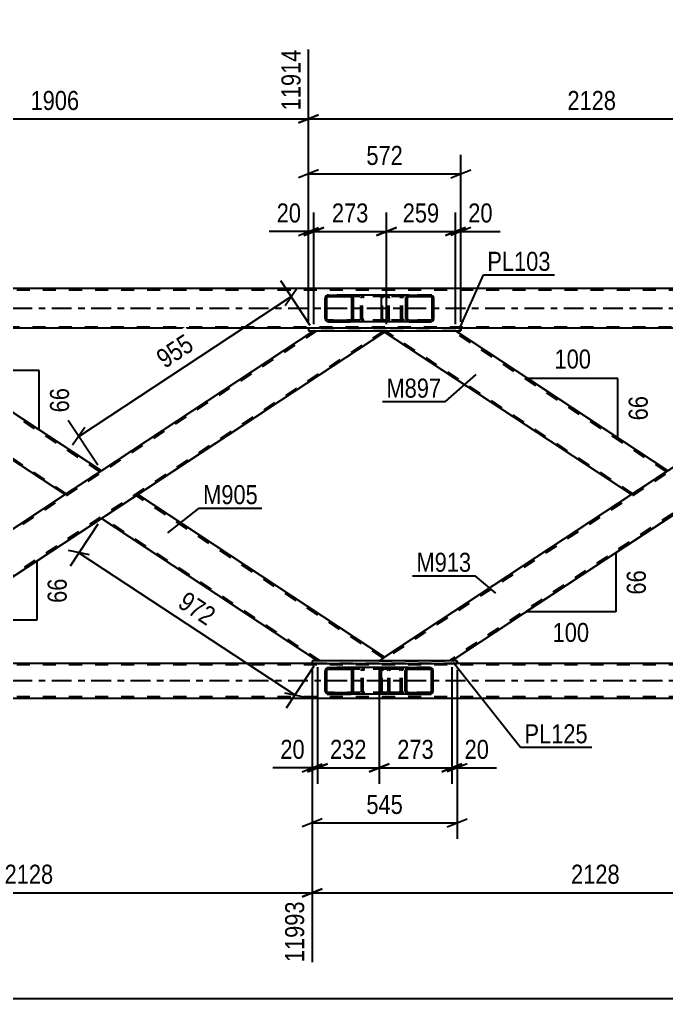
# Model space of a CAD drawing. Header units: millimetres. Extents: x -832 to 357, y -842 to -1.
# Drawn here: x -355.8 to -258.5, y -566.5 to -419.4 of the extents above; entities that cross this region are included whole.
import ezdxf

# ---------------------------------------------------------------- set-up
doc = ezdxf.new("R2010")
doc.units = ezdxf.units.MM
doc.linetypes.add('DXK_LINE_DOT2', pattern=[3.9198, 1.9599, -1.9599])
doc.linetypes.add('DXK_LINE_DOT3', pattern=[5.9187, 2.979, -0.9799, 0.9799, -0.9799])
doc.styles.add('Arial Narrow', font='ARIALN.TTF', dxfattribs={"height": 0.2})

# ---------------------------------------------------------------- blocks, each defined once
blk = doc.blocks.new('Part-570388851-8403 - 8256')
at = {"color": 7, "linetype": 'DXK_LINE_DOT2'}
for p, q in [((-225.96, -466.2), (-301.27, -515.76)), ((-226.39, -466.2), (-218.29, -466.2)), ((-226.39, -466.2), (-226.39, -466.2)), ((-218.29, -466.2), (-218.29, -468.05)), ((-218.29, -467.77), (-291.23, -515.76)), ((-218.29, -467.77), (-218.29, -467.74)), ((-258.32, -487.21), (-263.78, -490.8)), ((-252.86, -490.8), (-258.32, -494.39)), ((-300.89, -515.22), (-301.71, -515.76)), ((-301.71, -515.76), (-301.71, -515.76)), ((-301.71, -515.76), (-290.79, -515.76))]:
    blk.add_line(p, q, dxfattribs=at)
at = {"color": 2, "linetype": 'Continuous'}
for p, q in [((-226.39, -466.2), (-258.32, -487.21)), ((-218.29, -466.2), (-218.29, -468.05)), ((-218.29, -468.05), (-252.86, -490.8)), ((-263.78, -490.8), (-300.89, -515.22)), ((-258.32, -494.39), (-290.79, -515.76))]:
    blk.add_line(p, q, dxfattribs=at)
blk = doc.blocks.new('Part-570388851-8392 - 8256')
at = {"color": 2, "linetype": 'Continuous'}
for p, q in [((-338, -490.8), (-343.45, -494.39)), ((-338, -490.8), (-338, -490.8)), ((-300.89, -515.22), (-338, -490.8)), ((-343.45, -494.39), (-343.45, -494.39)), ((-310.98, -515.76), (-343.45, -494.39)), ((-300.92, -515.25), (-301.71, -515.76)), ((-300.89, -515.22), (-300.92, -515.25))]:
    blk.add_line(p, q, dxfattribs=at)
at = {"color": 7, "linetype": 'DXK_LINE_DOT2'}
for p, q in [((-338.03, -490.83), (-338.43, -491.09)), ((-338.43, -491.09), (-338.43, -491.09)), ((-338.43, -491.09), (-338.43, -491.09)), ((-338.21, -490.95), (-338.21, -490.95)), ((-301.1, -515.37), (-338.21, -490.95)), ((-338, -490.8), (-338, -490.8)), ((-343.23, -494.25), (-343.22, -494.24)), ((-310.54, -515.76), (-343.23, -494.25)), ((-343.02, -494.11), (-343.02, -494.11)), ((-301.71, -515.76), (-310.98, -515.76)), ((-310.98, -515.76), (-310.98, -515.76)), ((-301.32, -515.51), (-301.1, -515.37)), ((-301.32, -515.51), (-301.32, -515.51)), ((-300.89, -515.22), (-300.89, -515.22)), ((-300.89, -515.22), (-300.89, -515.22))]:
    blk.add_line(p, q, dxfattribs=at)
blk = doc.blocks.new('Part-570388851-8356 - 8256')
at = {"color": 2, "linetype": 'Continuous'}
for p, q in [((-300.89, -466.38), (-300.85, -466.36)), ((-263.78, -490.8), (-300.89, -466.38)), ((-300.76, -466.3), (-300.85, -466.36)), ((-300.76, -466.3), (-300.62, -466.2)), ((-258.32, -487.21), (-290.24, -466.2)), ((-258.32, -487.21), (-263.78, -490.8)), ((-258.32, -487.21), (-258.32, -487.21))]:
    blk.add_line(p, q, dxfattribs=at)
at = {"color": 7, "linetype": 'DXK_LINE_DOT2'}
for p, q in [((-300.85, -466.36), (-300.89, -466.38)), ((-300.76, -466.3), (-300.62, -466.2)), ((-300.76, -466.3), (-300.76, -466.3)), ((-300.67, -466.24), (-300.65, -466.23)), ((-300.65, -466.23), (-300.67, -466.24)), ((-263.56, -490.66), (-300.67, -466.24)), ((-300.59, -466.2), (-300.65, -466.23)), ((-290.24, -466.2), (-300.62, -466.2)), ((-258.54, -487.36), (-290.68, -466.2)), ((-258.76, -487.5), (-258.76, -487.5)), ((-258.76, -487.5), (-258.76, -487.5)), ((-258.54, -487.36), (-258.59, -487.39)), ((-258.55, -487.37), (-258.59, -487.39)), ((-258.59, -487.39), (-258.59, -487.39)), ((-258.45, -487.3), (-258.45, -487.3)), ((-258.35, -487.23), (-258.35, -487.23)), ((-258.32, -487.21), (-258.32, -487.21)), ((-258.32, -487.21), (-258.32, -487.21)), ((-263.78, -490.8), (-263.78, -490.8))]:
    blk.add_line(p, q, dxfattribs=at)
blk = doc.blocks.new('Part-570388851-8439 - 8256')
at = {"linetype": 'Continuous'}
h = blk.add_hatch(dxfattribs=at)
h.set_pattern_fill('', scale=0.7, style=0, pattern_type=0)
h.set_pattern_definition([(45, (-309.7993, -520.5065), (-1.57154, 1.57154), [])])
h.paths.add_polyline_path([(-309.84, -520.32), (-309.8, -520.51), (-309.69, -520.66), (-309.52, -520.77), (-309.33, -520.8), (-306.09, -520.8), (-305.9, -520.77), (-305.73, -520.66), (-305.62, -520.51), (-305.58, -520.32), (-305.58, -517.28), (-305.62, -517.1), (-305.73, -516.94), (-305.9, -516.84), (-306.09, -516.8), (-309.33, -516.8), (-309.52, -516.84), (-309.69, -516.94), (-309.8, -517.1), (-309.84, -517.28)])
h.paths.add_polyline_path([(-309.56, -517.19), (-309.51, -517.11), (-309.43, -517.06), (-309.33, -517.04), (-306.09, -517.04), (-305.99, -517.06), (-305.91, -517.11), (-305.86, -517.19), (-305.84, -517.28), (-305.84, -520.32), (-305.86, -520.41), (-305.91, -520.49), (-305.99, -520.54), (-306.09, -520.56), (-309.33, -520.56), (-309.43, -520.54), (-309.51, -520.49), (-309.56, -520.41), (-309.58, -520.32), (-309.58, -517.28)])
at = {"color": 2, "linetype": 'Continuous'}
for p, q in [((-309.8, -517.1), (-309.84, -517.28)), ((-309.84, -520.32), (-309.84, -517.28)), ((-309.58, -517.28), (-309.56, -517.19)), ((-309.58, -520.32), (-309.58, -517.28)), ((-309.56, -517.19), (-309.51, -517.11)), ((-309.33, -516.8), (-309.52, -516.84)), ((-309.51, -517.11), (-309.43, -517.06)), ((-309.43, -517.06), (-309.33, -517.04)), ((-309.33, -516.8), (-306.09, -516.8)), ((-309.33, -517.04), (-306.09, -517.04)), ((-301.11, -516.8), (-306.09, -516.8)), ((-305.9, -516.84), (-306.09, -516.8)), ((-306.09, -517.04), (-305.99, -517.06)), ((-305.99, -517.06), (-305.91, -517.11)), ((-305.91, -517.11), (-305.86, -517.19)), ((-305.86, -517.19), (-305.84, -517.28)), ((-305.84, -520.32), (-305.84, -517.28)), ((-305.58, -517.28), (-305.62, -517.1)), ((-305.58, -520.32), (-305.58, -517.28)), ((-309.84, -520.32), (-309.8, -520.51)), ((-309.56, -520.41), (-309.58, -520.32)), ((-309.51, -520.49), (-309.56, -520.41)), ((-309.52, -520.77), (-309.33, -520.8)), ((-309.43, -520.54), (-309.51, -520.49)), ((-309.33, -520.56), (-309.43, -520.54)), ((-309.33, -520.56), (-306.09, -520.56)), ((-309.33, -520.8), (-306.09, -520.8)), ((-305.99, -520.54), (-306.09, -520.56)), ((-306.09, -520.8), (-305.9, -520.77)), ((-301.11, -520.8), (-306.09, -520.8)), ((-305.91, -520.49), (-305.99, -520.54)), ((-305.86, -520.41), (-305.91, -520.49)), ((-305.84, -520.32), (-305.86, -520.41)), ((-305.62, -520.51), (-305.58, -520.32))]:
    blk.add_line(p, q, dxfattribs=at)
at = {"color": 7, "linetype": 'DXK_LINE_DOT2'}
for p, q in [((-306.09, -516.8), (-309.33, -516.8)), ((-300.63, -517.04), (-309.33, -517.04)), ((-304.37, -517.28), (-304.33, -517.1)), ((-304.37, -520.32), (-304.37, -517.28)), ((-304.1, -517.19), (-304.12, -517.28)), ((-304.12, -520.32), (-304.12, -517.28)), ((-304.04, -517.11), (-304.1, -517.19)), ((-304.06, -516.84), (-303.86, -516.8)), ((-304.04, -517.11), (-304.02, -517.1)), ((-304.02, -517.1), (-303.96, -517.06)), ((-303.96, -517.06), (-303.86, -517.04)), ((-300.63, -516.8), (-301.11, -516.8)), ((-300.63, -516.8), (-300.43, -516.84)), ((-300.53, -517.06), (-300.63, -517.04)), ((-300.45, -517.11), (-300.53, -517.06)), ((-300.39, -517.19), (-300.45, -517.11)), ((-300.37, -517.28), (-300.39, -517.19)), ((-300.37, -520.32), (-300.37, -517.28)), ((-300.16, -517.1), (-300.12, -517.28)), ((-300.12, -520.32), (-300.12, -517.28)), ((-300.63, -520.56), (-309.33, -520.56)), ((-306.09, -520.8), (-309.33, -520.8)), ((-304.33, -520.51), (-304.37, -520.32)), ((-304.12, -520.32), (-304.1, -520.41)), ((-304.1, -520.41), (-304.04, -520.49)), ((-303.86, -520.8), (-304.06, -520.77)), ((-304.04, -520.49), (-303.96, -520.54)), ((-303.96, -520.54), (-303.86, -520.56)), ((-300.63, -520.8), (-301.11, -520.8)), ((-300.63, -520.56), (-300.53, -520.54)), ((-300.43, -520.77), (-300.63, -520.8)), ((-300.53, -520.54), (-300.45, -520.49)), ((-300.45, -520.49), (-300.39, -520.41)), ((-300.39, -520.41), (-300.37, -520.32)), ((-300.12, -520.32), (-300.16, -520.51))]:
    blk.add_line(p, q, dxfattribs=at)
at = {"color": 2, "linetype": 'Continuous'}
for centre, start, end in [((-309.35, -517.3), 110.7583, 155.68), ((-306.07, -517.3), 24.32, 69.2417), ((-309.35, -520.3), 204.32, 249.2417), ((-306.07, -520.3), 290.7583, 335.68)]:
    blk.add_arc(centre, 0.496, start, end, dxfattribs=at)
at = {"color": 7, "linetype": 'DXK_LINE_DOT2'}
for centre, start, end in [((-303.88, -517.3), 110.7583, 155.68), ((-300.61, -517.3), 24.32, 69.2417), ((-303.88, -520.3), 204.32, 249.2417), ((-300.61, -520.3), 290.7583, 335.68)]:
    blk.add_arc(centre, 0.496, start, end, dxfattribs=at)
blk = doc.blocks.new('Part-570388851-8397 - 8256')
at = {"color": 7, "linetype": 'DXK_LINE_DOT2'}
for p, q in [((-311.09, -466.2), (-384.16, -514.28)), ((-301.05, -466.2), (-376.36, -515.76)), ((-300.61, -466.2), (-311.53, -466.2)), ((-311.53, -466.2), (-311.53, -466.2)), ((-300.61, -466.2), (-300.89, -466.38)), ((-300.61, -466.2), (-300.61, -466.2)), ((-343.45, -487.21), (-348.91, -490.8)), ((-338, -490.8), (-343.45, -494.39)), ((-384.16, -514), (-384.16, -515.76)), ((-384.16, -514.28), (-384.16, -514.31)), ((-384.16, -514.31), (-384.16, -514.46)), ((-375.92, -515.76), (-384.16, -515.76)), ((-375.92, -515.76), (-375.92, -515.76))]:
    blk.add_line(p, q, dxfattribs=at)
at = {"color": 2, "linetype": 'Continuous'}
for p, q in [((-311.53, -466.2), (-343.45, -487.21)), ((-300.89, -466.38), (-338, -490.8)), ((-348.91, -490.8), (-384.16, -514)), ((-343.45, -494.39), (-375.92, -515.76)), ((-384.16, -514), (-384.16, -514.57)), ((-384.16, -514.57), (-384.16, -515.76))]:
    blk.add_line(p, q, dxfattribs=at)
blk = doc.blocks.new('Part-570388851-8418 - 8256')
at = {"linetype": 'Continuous'}
h = blk.add_hatch(dxfattribs=at)
h.set_pattern_fill('', scale=0.7, style=0, pattern_type=0)
h.set_pattern_definition([(45, (-309.7993, -464.5076), (-1.57154, 1.57154), [])])
h.paths.add_polyline_path([(-309.84, -464.32), (-309.8, -464.51), (-309.69, -464.66), (-309.52, -464.77), (-309.33, -464.8), (-306.09, -464.8), (-305.9, -464.77), (-305.73, -464.66), (-305.62, -464.51), (-305.58, -464.32), (-305.58, -461.28), (-305.62, -461.1), (-305.73, -460.94), (-305.9, -460.84), (-306.09, -460.8), (-309.33, -460.8), (-309.52, -460.84), (-309.69, -460.94), (-309.8, -461.1), (-309.84, -461.28)])
h.paths.add_polyline_path([(-309.56, -461.19), (-309.51, -461.11), (-309.43, -461.06), (-309.33, -461.04), (-306.09, -461.04), (-305.99, -461.06), (-305.91, -461.11), (-305.86, -461.19), (-305.84, -461.28), (-305.84, -464.32), (-305.86, -464.42), (-305.91, -464.49), (-305.99, -464.55), (-306.09, -464.56), (-309.33, -464.56), (-309.43, -464.55), (-309.51, -464.49), (-309.56, -464.42), (-309.58, -464.32), (-309.58, -461.28)])
at = {"color": 2, "linetype": 'Continuous'}
for p, q in [((-309.8, -461.1), (-309.84, -461.28)), ((-309.84, -464.32), (-309.84, -461.28)), ((-309.58, -461.28), (-309.56, -461.19)), ((-309.58, -464.32), (-309.58, -461.28)), ((-309.56, -461.19), (-309.51, -461.11)), ((-309.33, -460.8), (-309.52, -460.84)), ((-309.51, -461.11), (-309.43, -461.06)), ((-309.43, -461.06), (-309.33, -461.04)), ((-309.33, -460.8), (-306.09, -460.8)), ((-309.33, -461.04), (-306.09, -461.04)), ((-301.09, -460.8), (-306.09, -460.8)), ((-305.9, -460.84), (-306.09, -460.8)), ((-306.09, -461.04), (-305.99, -461.06)), ((-305.99, -461.06), (-305.91, -461.11)), ((-305.91, -461.11), (-305.86, -461.19)), ((-305.86, -461.19), (-305.84, -461.28)), ((-305.84, -464.32), (-305.84, -461.28)), ((-305.58, -461.28), (-305.62, -461.1)), ((-305.58, -464.32), (-305.58, -461.28)), ((-309.84, -464.32), (-309.8, -464.51)), ((-309.56, -464.42), (-309.58, -464.32)), ((-309.51, -464.49), (-309.56, -464.42)), ((-309.52, -464.77), (-309.33, -464.8)), ((-309.43, -464.55), (-309.51, -464.49)), ((-309.33, -464.56), (-309.43, -464.55)), ((-309.33, -464.56), (-306.09, -464.56)), ((-309.33, -464.8), (-306.09, -464.8)), ((-305.99, -464.55), (-306.09, -464.56)), ((-306.09, -464.8), (-305.9, -464.77)), ((-301.09, -464.8), (-306.09, -464.8)), ((-305.91, -464.49), (-305.99, -464.55)), ((-305.86, -464.42), (-305.91, -464.49)), ((-305.84, -464.32), (-305.86, -464.42)), ((-305.62, -464.51), (-305.58, -464.32))]:
    blk.add_line(p, q, dxfattribs=at)
at = {"color": 7, "linetype": 'DXK_LINE_DOT2'}
for p, q in [((-306.09, -460.8), (-309.33, -460.8)), ((-300.71, -461.04), (-309.33, -461.04)), ((-304.45, -461.28), (-304.41, -461.1)), ((-304.45, -464.32), (-304.45, -461.28)), ((-304.18, -461.19), (-304.2, -461.28)), ((-304.2, -464.32), (-304.2, -461.28)), ((-304.12, -461.11), (-304.18, -461.19)), ((-304.14, -460.84), (-303.94, -460.8)), ((-304.12, -461.11), (-304.1, -461.1)), ((-304.1, -461.1), (-304.04, -461.06)), ((-304.04, -461.06), (-303.94, -461.04)), ((-300.71, -460.8), (-301.09, -460.8)), ((-300.71, -460.8), (-300.51, -460.84)), ((-300.61, -461.06), (-300.71, -461.04)), ((-300.53, -461.11), (-300.61, -461.06)), ((-300.47, -461.19), (-300.53, -461.11)), ((-300.45, -461.28), (-300.47, -461.19)), ((-300.45, -464.32), (-300.45, -461.28)), ((-300.23, -461.1), (-300.2, -461.28)), ((-300.2, -464.32), (-300.2, -461.28)), ((-300.71, -464.56), (-309.33, -464.56)), ((-306.09, -464.8), (-309.33, -464.8)), ((-304.41, -464.51), (-304.45, -464.32)), ((-304.2, -464.32), (-304.18, -464.42)), ((-304.18, -464.42), (-304.12, -464.49)), ((-303.94, -464.8), (-304.14, -464.77)), ((-304.12, -464.49), (-304.1, -464.51)), ((-304.1, -464.51), (-304.04, -464.55)), ((-304.04, -464.55), (-303.94, -464.56)), ((-300.71, -464.8), (-301.09, -464.8)), ((-300.71, -464.56), (-300.61, -464.55)), ((-300.51, -464.77), (-300.71, -464.8)), ((-300.61, -464.55), (-300.53, -464.49)), ((-300.53, -464.49), (-300.47, -464.42)), ((-300.47, -464.42), (-300.45, -464.32)), ((-300.2, -464.32), (-300.23, -464.51))]:
    blk.add_line(p, q, dxfattribs=at)
at = {"color": 2, "linetype": 'Continuous'}
for centre, start, end in [((-309.35, -461.3), 110.7583, 155.68), ((-306.07, -461.3), 24.32, 69.2417), ((-309.35, -464.3), 204.32, 249.2417), ((-306.07, -464.3), 290.7583, 335.68)]:
    blk.add_arc(centre, 0.496, start, end, dxfattribs=at)
at = {"color": 7, "linetype": 'DXK_LINE_DOT2'}
for centre, start, end in [((-303.96, -461.3), 110.7583, 155.68), ((-300.69, -461.3), 24.32, 69.2417), ((-303.96, -464.3), 204.32, 249.2417), ((-300.69, -464.3), 290.7583, 335.68)]:
    blk.add_arc(centre, 0.496, start, end, dxfattribs=at)
blk = doc.blocks.new('Part-570388851-8785 - 8256')
at = {"color": 2, "linetype": 'Continuous'}
for p, q in [((-312.33, -465.8), (-312.33, -466.2)), ((-289.44, -465.8), (-312.33, -465.8)), ((-312.33, -466.2), (-289.44, -466.2)), ((-289.44, -465.8), (-289.44, -466.2)), ((-289.44, -465.8), (-289.44, -465.8)), ((-289.44, -466.2), (-289.44, -466.2))]:
    blk.add_line(p, q, dxfattribs=at)
at = {"color": 7, "linetype": 'DXK_LINE_DOT2'}
for p, q in [((-312.33, -465.8), (-312.33, -466.2)), ((-289.44, -466.2), (-289.44, -465.8)), ((-289.44, -465.8), (-289.44, -465.8)), ((-289.44, -466.2), (-289.44, -466.2))]:
    blk.add_line(p, q, dxfattribs=at)
blk = doc.blocks.new('Part-570388851-8724 - 8256')
at = {"color": 2, "linetype": 'Continuous'}
for p, q in [((-384.16, -466.2), (-384.16, -467.61)), ((-343.45, -487.21), (-375.38, -466.2)), ((-348.91, -490.8), (-384.16, -467.61)), ((-343.45, -487.21), (-348.91, -490.8)), ((-343.45, -487.21), (-343.45, -487.21))]:
    blk.add_line(p, q, dxfattribs=at)
at = {"color": 7, "linetype": 'DXK_LINE_DOT2'}
for p, q in [((-384.16, -466.2), (-384.16, -467.61)), ((-375.38, -466.2), (-384.16, -466.2)), ((-343.67, -487.36), (-375.82, -466.2)), ((-348.69, -490.66), (-384.16, -467.32)), ((-343.89, -487.5), (-343.89, -487.5)), ((-343.89, -487.5), (-343.89, -487.5)), ((-343.67, -487.36), (-343.72, -487.39)), ((-343.69, -487.37), (-343.72, -487.39)), ((-343.72, -487.39), (-343.72, -487.39)), ((-343.67, -487.36), (-343.67, -487.36)), ((-343.58, -487.3), (-343.58, -487.3)), ((-343.49, -487.23), (-343.49, -487.23)), ((-343.45, -487.21), (-343.45, -487.21)), ((-343.45, -487.21), (-343.45, -487.21)), ((-348.91, -490.8), (-348.91, -490.8))]:
    blk.add_line(p, q, dxfattribs=at)
blk = doc.blocks.new('Part-570388851-8790 - 8256')
at = {"color": 2, "linetype": 'Continuous'}
for p, q in [((-311.78, -515.76), (-311.78, -516.16)), ((-289.99, -515.76), (-311.78, -515.76)), ((-311.78, -516.16), (-289.99, -516.16)), ((-289.99, -515.76), (-289.99, -516.16)), ((-289.99, -515.76), (-289.99, -515.76)), ((-289.99, -516.16), (-289.99, -516.16))]:
    blk.add_line(p, q, dxfattribs=at)
at = {"color": 7, "linetype": 'DXK_LINE_DOT2'}
for p, q in [((-311.78, -515.76), (-311.78, -516.16)), ((-289.99, -516.16), (-289.99, -515.76)), ((-289.99, -515.76), (-289.99, -515.76)), ((-289.99, -516.16), (-289.99, -516.16))]:
    blk.add_line(p, q, dxfattribs=at)
blk = doc.blocks.new('Part-570388851-8800 - 8256')
at = {"color": 7, "linetype": 'DXK_LINE_DOT2'}
for p, q in [((-111.18, -516.4), (-791.51, -516.4)), ((-289.99, -516.16), (-311.78, -516.16)), ((-111.18, -521.2), (-791.51, -521.2))]:
    blk.add_line(p, q, dxfattribs=at)
at = {"color": 2, "linetype": 'Continuous'}
for p, q in [((-311.78, -516.16), (-375.12, -516.16)), ((-226.65, -516.16), (-289.99, -516.16)), ((-111.18, -521.44), (-791.51, -521.44))]:
    blk.add_line(p, q, dxfattribs=at)
at = {"color": 7, "linetype": 'DXK_LINE_DOT3'}
blk.add_line((-111.18, -518.8), (-791.51, -518.8), dxfattribs=at)
blk = doc.blocks.new('Part-570388851-8810 - 8256')
at = {"linetype": 'Continuous'}
h = blk.add_hatch(dxfattribs=at)
h.set_pattern_fill('', scale=0.7, style=0, pattern_type=0)
h.set_pattern_definition([(45, (-297.7427, -520.5065), (-1.57154, 1.57154), [])])
h.paths.add_polyline_path([(-297.78, -520.32), (-297.74, -520.51), (-297.63, -520.66), (-297.47, -520.77), (-297.28, -520.8), (-294.09, -520.8), (-293.9, -520.77), (-293.74, -520.66), (-293.63, -520.51), (-293.59, -520.32), (-293.59, -517.28), (-293.63, -517.1), (-293.74, -516.94), (-293.9, -516.84), (-294.09, -516.8), (-297.28, -516.8), (-297.47, -516.84), (-297.63, -516.94), (-297.74, -517.1), (-297.78, -517.28)])
h.paths.add_polyline_path([(-297.51, -517.19), (-297.46, -517.11), (-297.37, -517.06), (-297.28, -517.04), (-294.09, -517.04), (-294, -517.06), (-293.92, -517.11), (-293.86, -517.19), (-293.84, -517.28), (-293.84, -520.32), (-293.86, -520.41), (-293.92, -520.49), (-294, -520.54), (-294.09, -520.56), (-297.28, -520.56), (-297.37, -520.54), (-297.46, -520.49), (-297.51, -520.41), (-297.53, -520.32), (-297.53, -517.28)])
at = {"color": 2, "linetype": 'Continuous'}
for p, q in [((-301.38, -517.28), (-301.36, -517.1)), ((-301.38, -520.32), (-301.38, -517.28)), ((-301.36, -517.1), (-301.3, -516.94)), ((-301.3, -516.94), (-301.21, -516.84)), ((-301.21, -516.84), (-301.11, -516.8)), ((-297.28, -516.8), (-301.11, -516.8)), ((-297.74, -517.1), (-297.78, -517.28)), ((-297.78, -520.32), (-297.78, -517.28)), ((-297.53, -517.28), (-297.51, -517.19)), ((-297.53, -520.32), (-297.53, -517.28)), ((-297.51, -517.19), (-297.46, -517.11)), ((-297.28, -516.8), (-297.47, -516.84)), ((-297.46, -517.11), (-297.37, -517.06)), ((-297.37, -517.06), (-297.28, -517.04)), ((-297.28, -516.8), (-294.09, -516.8)), ((-297.28, -517.04), (-294.09, -517.04)), ((-293.9, -516.84), (-294.09, -516.8)), ((-294.09, -517.04), (-294, -517.06)), ((-294, -517.06), (-293.92, -517.11)), ((-293.92, -517.11), (-293.86, -517.19)), ((-293.86, -517.19), (-293.84, -517.28)), ((-293.84, -520.32), (-293.84, -517.28)), ((-293.59, -517.28), (-293.63, -517.1)), ((-293.59, -520.32), (-293.59, -517.28)), ((-301.36, -520.51), (-301.38, -520.32)), ((-301.3, -520.66), (-301.36, -520.51)), ((-301.21, -520.77), (-301.3, -520.66)), ((-301.11, -520.8), (-301.21, -520.77)), ((-297.28, -520.8), (-301.11, -520.8)), ((-297.78, -520.32), (-297.74, -520.51)), ((-297.51, -520.41), (-297.53, -520.32)), ((-297.46, -520.49), (-297.51, -520.41)), ((-297.47, -520.77), (-297.28, -520.8)), ((-297.37, -520.54), (-297.46, -520.49)), ((-297.28, -520.56), (-297.37, -520.54)), ((-297.28, -520.56), (-294.09, -520.56)), ((-297.28, -520.8), (-294.09, -520.8)), ((-294, -520.54), (-294.09, -520.56)), ((-294.09, -520.8), (-293.9, -520.77)), ((-293.92, -520.49), (-294, -520.54)), ((-293.86, -520.41), (-293.92, -520.49)), ((-293.84, -520.32), (-293.86, -520.41)), ((-293.63, -520.51), (-293.59, -520.32))]:
    blk.add_line(p, q, dxfattribs=at)
at = {"color": 7, "linetype": 'DXK_LINE_DOT2'}
for p, q in [((-301.23, -517.19), (-301.24, -517.28)), ((-301.24, -520.32), (-301.24, -517.28)), ((-301.2, -517.11), (-301.23, -517.19)), ((-301.16, -517.06), (-301.2, -517.11)), ((-301.11, -517.04), (-301.16, -517.06)), ((-294.09, -517.04), (-301.11, -517.04)), ((-300.12, -517.04), (-300.12, -516.8)), ((-298.77, -516.8), (-298.58, -516.84)), ((-298.68, -517.06), (-298.77, -517.04)), ((-298.6, -517.11), (-298.68, -517.06)), ((-298.54, -517.19), (-298.6, -517.11)), ((-298.52, -517.28), (-298.54, -517.19)), ((-298.52, -520.32), (-298.52, -517.28)), ((-298.31, -517.1), (-298.27, -517.28)), ((-298.27, -520.32), (-298.27, -517.28)), ((-294.09, -516.8), (-297.28, -516.8)), ((-301.24, -520.32), (-301.23, -520.41)), ((-301.23, -520.41), (-301.2, -520.49)), ((-301.2, -520.49), (-301.16, -520.54)), ((-301.16, -520.54), (-301.11, -520.56)), ((-294.09, -520.56), (-301.11, -520.56)), ((-300.12, -520.8), (-300.12, -520.56)), ((-298.77, -520.56), (-298.68, -520.54)), ((-298.58, -520.77), (-298.77, -520.8)), ((-298.68, -520.54), (-298.6, -520.49)), ((-298.6, -520.49), (-298.54, -520.41)), ((-298.54, -520.41), (-298.52, -520.32)), ((-298.27, -520.32), (-298.31, -520.51)), ((-294.09, -520.8), (-297.28, -520.8))]:
    blk.add_line(p, q, dxfattribs=at)
for centre, start, end in [((-298.76, -517.3), 23.8494, 68.8059), ((-298.76, -520.31), 291.1941, 336.1506)]:
    blk.add_arc(centre, 0.492, start, end, dxfattribs=at)
at = {"color": 2, "linetype": 'Continuous'}
for centre, start, end in [((-297.29, -517.3), 111.1941, 156.1506), ((-294.08, -517.3), 23.8494, 68.8059), ((-297.29, -520.31), 203.8494, 248.8059), ((-294.08, -520.31), 291.1941, 336.1506)]:
    blk.add_arc(centre, 0.492, start, end, dxfattribs=at)
blk = doc.blocks.new('Part-570388851-8837 - 8256')
at = {"color": 7, "linetype": 'DXK_LINE_DOT2'}
for p, q in [((-111.18, -460.04), (-788.89, -460.04)), ((-788.89, -465.56), (-111.18, -465.56)), ((-289.44, -465.8), (-312.33, -465.8))]:
    blk.add_line(p, q, dxfattribs=at)
at = {"color": 2, "linetype": 'Continuous'}
for p, q in [((-219.1, -459.8), (-383.37, -459.8)), ((-312.33, -465.8), (-374.58, -465.8)), ((-227.19, -465.8), (-289.44, -465.8))]:
    blk.add_line(p, q, dxfattribs=at)
at = {"color": 7, "linetype": 'DXK_LINE_DOT3'}
blk.add_line((-111.18, -462.8), (-788.89, -462.8), dxfattribs=at)
blk = doc.blocks.new('Part-570388851-8848 - 8256')
at = {"linetype": 'Continuous'}
h = blk.add_hatch(dxfattribs=at)
h.set_pattern_fill('', scale=0.7, style=0, pattern_type=0)
h.set_pattern_definition([(45, (-297.649, -464.5076), (-1.57154, 1.57154), [])])
h.paths.add_polyline_path([(-297.69, -464.32), (-297.65, -464.51), (-297.54, -464.66), (-297.38, -464.77), (-297.18, -464.8), (-293.99, -464.8), (-293.8, -464.77), (-293.64, -464.66), (-293.53, -464.51), (-293.49, -464.32), (-293.49, -461.28), (-293.53, -461.1), (-293.64, -460.94), (-293.8, -460.84), (-293.99, -460.8), (-297.18, -460.8), (-297.38, -460.84), (-297.54, -460.94), (-297.65, -461.1), (-297.69, -461.28)])
h.paths.add_polyline_path([(-297.42, -461.19), (-297.36, -461.11), (-297.28, -461.06), (-297.18, -461.04), (-293.99, -461.04), (-293.9, -461.06), (-293.82, -461.11), (-293.76, -461.19), (-293.74, -461.28), (-293.74, -464.32), (-293.76, -464.42), (-293.82, -464.49), (-293.9, -464.55), (-293.99, -464.56), (-297.18, -464.56), (-297.28, -464.55), (-297.36, -464.49), (-297.42, -464.42), (-297.44, -464.32), (-297.44, -461.28)])
at = {"color": 2, "linetype": 'Continuous'}
for p, q in [((-301.36, -461.28), (-301.34, -461.1)), ((-301.36, -464.32), (-301.36, -461.28)), ((-301.34, -461.1), (-301.28, -460.94)), ((-301.28, -460.94), (-301.2, -460.84)), ((-301.2, -460.84), (-301.09, -460.8)), ((-297.18, -460.8), (-301.09, -460.8)), ((-297.65, -461.1), (-297.69, -461.28)), ((-297.69, -464.32), (-297.69, -461.28)), ((-297.44, -461.28), (-297.42, -461.19)), ((-297.44, -464.32), (-297.44, -461.28)), ((-297.42, -461.19), (-297.36, -461.11)), ((-297.18, -460.8), (-297.38, -460.84)), ((-297.36, -461.11), (-297.28, -461.06)), ((-297.28, -461.06), (-297.18, -461.04)), ((-297.18, -460.8), (-293.99, -460.8)), ((-297.18, -461.04), (-293.99, -461.04)), ((-293.8, -460.84), (-293.99, -460.8)), ((-293.99, -461.04), (-293.9, -461.06)), ((-293.9, -461.06), (-293.82, -461.11)), ((-293.82, -461.11), (-293.76, -461.19)), ((-293.76, -461.19), (-293.74, -461.28)), ((-293.74, -464.32), (-293.74, -461.28)), ((-293.49, -461.28), (-293.53, -461.1)), ((-293.49, -464.32), (-293.49, -461.28)), ((-301.34, -464.51), (-301.36, -464.32)), ((-301.28, -464.66), (-301.34, -464.51)), ((-301.2, -464.77), (-301.28, -464.66)), ((-301.09, -464.8), (-301.2, -464.77)), ((-297.18, -464.8), (-301.09, -464.8)), ((-297.69, -464.32), (-297.65, -464.51)), ((-297.42, -464.42), (-297.44, -464.32)), ((-297.36, -464.49), (-297.42, -464.42)), ((-297.38, -464.77), (-297.18, -464.8)), ((-297.28, -464.55), (-297.36, -464.49)), ((-297.18, -464.56), (-297.28, -464.55)), ((-297.18, -464.56), (-293.99, -464.56)), ((-297.18, -464.8), (-293.99, -464.8)), ((-293.9, -464.55), (-293.99, -464.56)), ((-293.99, -464.8), (-293.8, -464.77)), ((-293.82, -464.49), (-293.9, -464.55)), ((-293.76, -464.42), (-293.82, -464.49)), ((-293.74, -464.32), (-293.76, -464.42)), ((-293.53, -464.51), (-293.49, -464.32))]:
    blk.add_line(p, q, dxfattribs=at)
at = {"color": 7, "linetype": 'DXK_LINE_DOT2'}
for p, q in [((-301.22, -461.19), (-301.23, -461.28)), ((-301.23, -464.32), (-301.23, -461.28)), ((-301.19, -461.11), (-301.22, -461.19)), ((-301.15, -461.06), (-301.19, -461.11)), ((-301.09, -461.04), (-301.15, -461.06)), ((-293.99, -461.04), (-301.09, -461.04)), ((-300.2, -461.04), (-300.2, -460.8)), ((-298.69, -460.8), (-298.49, -460.84)), ((-298.59, -461.06), (-298.69, -461.04)), ((-298.51, -461.11), (-298.59, -461.06)), ((-298.45, -461.19), (-298.51, -461.11)), ((-298.43, -461.28), (-298.45, -461.19)), ((-298.43, -464.32), (-298.43, -461.28)), ((-298.22, -461.1), (-298.18, -461.28)), ((-298.18, -464.32), (-298.18, -461.28)), ((-293.99, -460.8), (-297.18, -460.8)), ((-301.23, -464.32), (-301.22, -464.42)), ((-301.22, -464.42), (-301.19, -464.49)), ((-301.19, -464.49), (-301.15, -464.55)), ((-301.15, -464.55), (-301.09, -464.56)), ((-293.99, -464.56), (-301.09, -464.56)), ((-300.2, -464.8), (-300.2, -464.56)), ((-298.69, -464.56), (-298.59, -464.55)), ((-298.49, -464.77), (-298.69, -464.8)), ((-298.59, -464.55), (-298.51, -464.49)), ((-298.51, -464.49), (-298.45, -464.42)), ((-298.45, -464.42), (-298.43, -464.32)), ((-298.18, -464.32), (-298.22, -464.51)), ((-293.99, -464.8), (-297.18, -464.8))]:
    blk.add_line(p, q, dxfattribs=at)
for centre, start, end in [((-298.67, -461.3), 23.8951, 68.8487), ((-298.67, -464.31), 291.1513, 336.1049)]:
    blk.add_arc(centre, 0.492, start, end, dxfattribs=at)
at = {"color": 2, "linetype": 'Continuous'}
for centre, start, end in [((-297.2, -461.3), 111.1513, 156.1049), ((-293.98, -461.3), 23.8951, 68.8487), ((-297.2, -464.31), 203.8951, 248.8487), ((-293.98, -464.31), 291.1513, 336.1049)]:
    blk.add_arc(centre, 0.492, start, end, dxfattribs=at)
blk = doc.blocks.new('AngleDimension-570388851-10347 - 8256')
at = {"color": 7, "linetype": 'Continuous'}
for p, q in [((-274.99, -476.24), (-279.38, -473.35)), ((-265.85, -473.35), (-279.38, -473.35)), ((-265.85, -482.26), (-279.38, -473.35)), ((-265.85, -482.26), (-265.85, -473.35))]:
    blk.add_line(p, q, dxfattribs=at)
at = {"color": 0}
for points in [[(-269.27, -472.45), (-269.27, -468.25), (-275.96, -468.25), (-275.96, -472.45)], [(-260.75, -475.38), (-264.95, -475.38), (-264.95, -480.23), (-260.75, -480.23)]]:
    blk.add_wipeout(points, dxfattribs=at)
at = {"color": 3, "style": 'Arial Narrow'}
blk.add_text('100', height=2.863, dxfattribs=at).set_placement((-275.36, -471.85))
blk.add_text('66', height=2.863, rotation=90.0002, dxfattribs=at).set_placement((-261.35, -479.63))
blk = doc.blocks.new('StraightDimension-570388851-9492 - 8256')
at = {"color": 7, "linetype": 'Continuous'}
for p, q in [((-310.98, -516.76), (-310.98, -534.27)), ((-301.71, -516.76), (-301.71, -534.27)), ((-312.48, -532.47), (-309.48, -531.27)), ((-310.98, -531.87), (-301.71, -531.87)), ((-300.21, -531.27), (-303.21, -532.47))]:
    blk.add_line(p, q, dxfattribs=at)
at = {"color": 0}
blk.add_wipeout([(-303, -531.12), (-303, -526.92), (-309.69, -526.92), (-309.69, -531.12)], dxfattribs=at)
at = {"color": 3, "style": 'Arial Narrow'}
blk.add_text('232', height=2.863, dxfattribs=at).set_placement((-309.09, -530.52))
blk = doc.blocks.new('StraightDimension-570388851-9009 - 8256')
at = {"color": 7, "linetype": 'Continuous'}
for p, q in [((-290.24, -465.2), (-290.24, -448.39)), ((-289.44, -464.8), (-289.44, -448.39)), ((-291.74, -451.84), (-288.74, -450.64)), ((-287.94, -450.64), (-290.94, -451.84)), ((-290.24, -451.24), (-289.44, -451.24)), ((-289.44, -451.24), (-283.54, -451.24)), ((-289.44, -451.24), (-283.54, -451.24))]:
    blk.add_line(p, q, dxfattribs=at)
at = {"color": 0}
blk.add_wipeout([(-284.06, -450.49), (-284.06, -446.29), (-288.92, -446.29), (-288.92, -450.49)], dxfattribs=at)
at = {"color": 3, "style": 'Arial Narrow'}
blk.add_text('20', height=2.863, dxfattribs=at).set_placement((-288.32, -449.89))
blk = doc.blocks.new('StraightDimension-570388851-9017 - 8256')
at = {"color": 7, "linetype": 'Continuous'}
for p, q in [((-300.61, -465.2), (-300.61, -448.39)), ((-290.24, -465.2), (-290.24, -448.39)), ((-302.11, -451.84), (-299.11, -450.64)), ((-300.61, -451.24), (-290.24, -451.24)), ((-288.74, -450.64), (-291.74, -451.84))]:
    blk.add_line(p, q, dxfattribs=at)
at = {"color": 0}
blk.add_wipeout([(-292.09, -450.49), (-292.09, -446.29), (-298.77, -446.29), (-298.77, -450.49)], dxfattribs=at)
at = {"color": 3, "style": 'Arial Narrow'}
blk.add_text('259', height=2.863, dxfattribs=at).set_placement((-298.17, -449.89))
blk = doc.blocks.new('StraightDimension-570388851-9476 - 8256')
at = {"color": 7, "linetype": 'Continuous'}
for p, q in [((-290.79, -516.76), (-290.79, -534.27)), ((-289.99, -517.16), (-289.99, -534.27)), ((-292.29, -532.47), (-289.29, -531.27)), ((-288.49, -531.27), (-291.49, -532.47)), ((-290.79, -531.87), (-289.99, -531.87)), ((-289.99, -531.87), (-284.08, -531.87)), ((-289.99, -531.87), (-284.08, -531.87))]:
    blk.add_line(p, q, dxfattribs=at)
at = {"color": 0}
blk.add_wipeout([(-284.61, -531.12), (-284.61, -526.92), (-289.47, -526.92), (-289.47, -531.12)], dxfattribs=at)
at = {"color": 3, "style": 'Arial Narrow'}
blk.add_text('20', height=2.863, dxfattribs=at).set_placement((-288.87, -530.52))
blk = doc.blocks.new('StraightDimension-570388851-9129 - 8256')
at = {"color": 7, "linetype": 'Continuous'}
for p, q in [((-396.91, -517.16), (-396.91, -559.25)), ((-311.78, -517.16), (-311.78, -561.08)), ((-395.41, -550.04), (-398.41, -551.24)), ((-313.28, -551.24), (-310.28, -550.04)), ((-396.91, -550.64), (-311.78, -550.64))]:
    blk.add_line(p, q, dxfattribs=at)
at = {"color": 0}
blk.add_wipeout([(-350.09, -549.89), (-350.09, -545.69), (-358.6, -545.69), (-358.6, -549.89)], dxfattribs=at)
at = {"color": 3, "style": 'Arial Narrow'}
blk.add_text('2128', height=2.863, dxfattribs=at).set_placement((-358, -549.29))
at = {"color": 0, "linetype": 'Continuous'}
blk.add_wipeout([(-312.38, -551.34), (-316.58, -551.34), (-316.58, -561.68), (-312.38, -561.68)], dxfattribs=at)
at = {"color": 3, "linetype": 'Continuous', "style": 'Arial Narrow'}
blk.add_text('11993', height=2.863, rotation=90.0002, dxfattribs=at).set_placement((-312.98, -561.08))
blk = doc.blocks.new('StraightDimension-570388851-9974 - 8256')
at = {"color": 7, "linetype": 'Continuous'}
for p, q in [((-311.78, -517.16), (-311.78, -542.55)), ((-289.99, -517.16), (-289.99, -542.55)), ((-310.28, -539.55), (-313.28, -540.75)), ((-291.49, -540.75), (-288.49, -539.55)), ((-311.78, -540.15), (-289.99, -540.15))]:
    blk.add_line(p, q, dxfattribs=at)
at = {"color": 0}
blk.add_wipeout([(-297.54, -539.4), (-297.54, -535.2), (-304.23, -535.2), (-304.23, -539.4)], dxfattribs=at)
at = {"color": 3, "style": 'Arial Narrow'}
blk.add_text('545', height=2.863, dxfattribs=at).set_placement((-303.63, -538.8))
blk = doc.blocks.new('StraightDimension-570388851-9785 - 8256')
at = {"color": 7, "linetype": 'Continuous'}
for p, q in [((-388.57, -458.4), (-388.57, -419.39)), ((-312.33, -464.8), (-312.33, -423.89)), ((-387.07, -433.73), (-390.07, -434.93)), ((-313.83, -434.93), (-310.83, -433.73)), ((-388.57, -434.33), (-312.33, -434.33))]:
    blk.add_line(p, q, dxfattribs=at)
at = {"color": 0}
blk.add_wipeout([(-346.19, -433.58), (-346.19, -429.38), (-354.7, -429.38), (-354.7, -433.58)], dxfattribs=at)
at = {"color": 3, "style": 'Arial Narrow'}
blk.add_text('1906', height=2.863, dxfattribs=at).set_placement((-354.1, -432.98))
at = {"color": 0, "linetype": 'Continuous'}
blk.add_wipeout([(-312.93, -423.29), (-317.13, -423.29), (-317.13, -433.63), (-312.93, -433.63)], dxfattribs=at)
at = {"color": 3, "linetype": 'Continuous', "style": 'Arial Narrow'}
blk.add_text('11914', height=2.863, rotation=90.0002, dxfattribs=at).set_placement((-313.53, -433.03))
blk = doc.blocks.new('AngleDimension-570388851-9913 - 8256')
at = {"color": 7, "linetype": 'Continuous'}
for p, q in [((-233.09, -477.8), (-266.14, -499.54)), ((-266.14, -499.54), (-279.67, -508.44)), ((-266.14, -499.54), (-266.14, -508.44)), ((-266.14, -508.44), (-279.67, -508.44))]:
    blk.add_line(p, q, dxfattribs=at)
at = {"color": 0}
for points in [[(-261.04, -501.56), (-265.24, -501.56), (-265.24, -506.42), (-261.04, -506.42)], [(-269.56, -513.54), (-269.56, -509.34), (-276.24, -509.34), (-276.24, -513.54)]]:
    blk.add_wipeout(points, dxfattribs=at)
at = {"color": 3, "style": 'Arial Narrow'}
blk.add_text('66', height=2.863, rotation=90.0002, dxfattribs=at).set_placement((-261.64, -505.82))
blk.add_text('100', height=2.863, dxfattribs=at).set_placement((-275.64, -512.94))
blk = doc.blocks.new('StraightDimension-570388851-8904 - 8256')
at = {"color": 7, "linetype": 'Continuous'}
blk.add_line((-792.15, -566.53), (-95.84, -566.53), dxfattribs=at)
blk = doc.blocks.new('StraightDimension-570388851-9025 - 8256')
at = {"color": 7, "linetype": 'Continuous'}
for p, q in [((-311.53, -465.2), (-311.53, -448.39)), ((-300.61, -465.2), (-300.61, -448.39)), ((-313.03, -451.84), (-310.03, -450.64)), ((-311.53, -451.24), (-300.61, -451.24)), ((-299.11, -450.64), (-302.11, -451.84))]:
    blk.add_line(p, q, dxfattribs=at)
at = {"color": 0}
blk.add_wipeout([(-302.73, -450.49), (-302.73, -446.29), (-309.41, -446.29), (-309.41, -450.49)], dxfattribs=at)
at = {"color": 3, "style": 'Arial Narrow'}
blk.add_text('273', height=2.863, dxfattribs=at).set_placement((-308.81, -449.89))
blk = doc.blocks.new('StraightDimension-570388851-9033 - 8256')
at = {"color": 7, "linetype": 'Continuous'}
for p, q in [((-312.33, -464.8), (-312.33, -448.39)), ((-311.53, -465.2), (-311.53, -448.39)), ((-312.33, -451.24), (-318.23, -451.24)), ((-312.33, -451.24), (-318.23, -451.24)), ((-313.83, -451.84), (-310.83, -450.64)), ((-310.03, -450.64), (-313.03, -451.84)), ((-312.33, -451.24), (-311.53, -451.24))]:
    blk.add_line(p, q, dxfattribs=at)
at = {"color": 0}
blk.add_wipeout([(-312.85, -450.49), (-312.85, -446.29), (-317.71, -446.29), (-317.71, -450.49)], dxfattribs=at)
at = {"color": 3, "style": 'Arial Narrow'}
blk.add_text('20', height=2.863, dxfattribs=at).set_placement((-317.11, -449.89))
blk = doc.blocks.new('StraightDimension-570388851-9090 - 8256')
at = {"color": 7, "linetype": 'Continuous'}
for p, q in [((-312.33, -464.8), (-312.33, -439.74)), ((-289.44, -464.8), (-289.44, -439.74)), ((-310.83, -441.99), (-313.83, -443.19)), ((-312.33, -442.59), (-289.44, -442.59)), ((-290.94, -443.19), (-287.94, -441.99))]:
    blk.add_line(p, q, dxfattribs=at)
at = {"color": 0}
blk.add_wipeout([(-297.54, -441.84), (-297.54, -437.64), (-304.23, -437.64), (-304.23, -441.84)], dxfattribs=at)
at = {"color": 3, "style": 'Arial Narrow'}
blk.add_text('572', height=2.863, dxfattribs=at).set_placement((-303.63, -441.24))
blk = doc.blocks.new('StraightDimension-570388851-9121 - 8256')
at = {"color": 7, "linetype": 'Continuous'}
for p, q in [((-311.78, -517.16), (-311.78, -561.08)), ((-226.65, -517.16), (-226.65, -561.08)), ((-310.28, -550.04), (-313.28, -551.24)), ((-228.15, -551.24), (-225.15, -550.04)), ((-311.78, -550.64), (-226.65, -550.64))]:
    blk.add_line(p, q, dxfattribs=at)
at = {"color": 0}
blk.add_wipeout([(-264.96, -549.89), (-264.96, -545.69), (-273.47, -545.69), (-273.47, -549.89)], dxfattribs=at)
at = {"color": 3, "style": 'Arial Narrow'}
blk.add_text('2128', height=2.863, dxfattribs=at).set_placement((-272.87, -549.29))
at = {"color": 0, "linetype": 'Continuous'}
blk.add_wipeout([(-227.25, -551.34), (-231.45, -551.34), (-231.45, -561.68), (-227.25, -561.68)], dxfattribs=at)
at = {"color": 3, "linetype": 'Continuous', "style": 'Arial Narrow'}
blk.add_text('14122', height=2.863, rotation=90.0002, dxfattribs=at).set_placement((-227.85, -561.08))
blk = doc.blocks.new('StraightDimension-570388851-9171 - 8256')
at = {"color": 7, "linetype": 'Continuous'}
for p, q in [((-312.08, -465.37), (-316.5, -458.65)), ((-315.86, -462.35), (-314.01, -459.7)), ((-346.86, -482.04), (-314.93, -461.03)), ((-344, -486.38), (-348.43, -479.65)), ((-345.94, -480.71), (-347.78, -483.36))]:
    blk.add_line(p, q, dxfattribs=at)
at = {"color": 0}
blk.add_wipeout([(-328.52, -469.07), (-330.83, -465.56), (-336.41, -469.23), (-334.1, -472.74)], dxfattribs=at)
at = {"color": 3, "style": 'Arial Narrow'}
blk.add_text('955', height=2.863, rotation=33.3461, dxfattribs=at).set_placement((-333.93, -471.91))
blk = doc.blocks.new('AngleDimension-570388851-24968 - 8256')
at = {"color": 7, "linetype": 'Continuous'}
for p, q in [((-318.23, -477.8), (-353.17, -500.79)), ((-353.17, -500.79), (-366.7, -509.69)), ((-353.17, -500.79), (-353.17, -509.69)), ((-353.17, -509.69), (-366.7, -509.69))]:
    blk.add_line(p, q, dxfattribs=at)
at = {"color": 0}
for points in [[(-348.07, -502.81), (-352.27, -502.81), (-352.27, -507.67), (-348.07, -507.67)], [(-356.59, -514.79), (-356.59, -510.59), (-363.28, -510.59), (-363.28, -514.79)]]:
    blk.add_wipeout(points, dxfattribs=at)
at = {"color": 3, "style": 'Arial Narrow'}
blk.add_text('66', height=2.863, rotation=90.0002, dxfattribs=at).set_placement((-348.67, -507.07))
blk.add_text('100', height=2.863, dxfattribs=at).set_placement((-362.68, -514.19))
blk = doc.blocks.new('StraightDimension-570388851-9379 - 8256')
at = {"color": 7, "linetype": 'Continuous'}
for p, q in [((-344, -495.23), (-348.16, -501.55)), ((-345.26, -499.86), (-348.42, -499.22)), ((-346.84, -499.54), (-314.37, -520.91)), ((-311.53, -516.6), (-315.69, -522.91)), ((-315.95, -520.59), (-312.78, -521.23))]:
    blk.add_line(p, q, dxfattribs=at)
at = {"color": 0}
blk.add_wipeout([(-327.4, -511.44), (-325.09, -507.93), (-330.67, -504.25), (-332.98, -507.76)], dxfattribs=at)
at = {"color": 3, "style": 'Arial Narrow'}
blk.add_text('972', height=2.863, rotation=-33.3461, dxfattribs=at).set_placement((-332.15, -507.59))
blk = doc.blocks.new('StraightDimension-570388851-9484 - 8256')
at = {"color": 7, "linetype": 'Continuous'}
for p, q in [((-301.71, -516.76), (-301.71, -534.27)), ((-290.79, -516.76), (-290.79, -534.27)), ((-303.21, -532.47), (-300.21, -531.27)), ((-301.71, -531.87), (-290.79, -531.87)), ((-289.29, -531.27), (-292.29, -532.47))]:
    blk.add_line(p, q, dxfattribs=at)
at = {"color": 0}
blk.add_wipeout([(-292.91, -531.12), (-292.91, -526.92), (-299.59, -526.92), (-299.59, -531.12)], dxfattribs=at)
at = {"color": 3, "style": 'Arial Narrow'}
blk.add_text('273', height=2.863, dxfattribs=at).set_placement((-298.99, -530.52))
blk = doc.blocks.new('StraightDimension-570388851-9500 - 8256')
at = {"color": 7, "linetype": 'Continuous'}
for p, q in [((-311.78, -517.16), (-311.78, -534.27)), ((-310.98, -516.76), (-310.98, -534.27)), ((-311.78, -531.87), (-317.69, -531.87)), ((-311.78, -531.87), (-317.69, -531.87)), ((-313.28, -532.47), (-310.28, -531.27)), ((-309.48, -531.27), (-312.48, -532.47)), ((-311.78, -531.87), (-310.98, -531.87))]:
    blk.add_line(p, q, dxfattribs=at)
at = {"color": 0}
blk.add_wipeout([(-312.31, -531.12), (-312.31, -526.92), (-317.16, -526.92), (-317.16, -531.12)], dxfattribs=at)
at = {"color": 3, "style": 'Arial Narrow'}
blk.add_text('20', height=2.863, dxfattribs=at).set_placement((-316.56, -530.52))
blk = doc.blocks.new('StraightDimension-570388851-9795 - 8256')
at = {"color": 7, "linetype": 'Continuous'}
for p, q in [((-312.33, -464.8), (-312.33, -423.89)), ((-227.19, -464.8), (-227.19, -423.89)), ((-310.83, -433.73), (-313.83, -434.93)), ((-228.69, -434.93), (-225.69, -433.73)), ((-312.33, -434.33), (-227.19, -434.33))]:
    blk.add_line(p, q, dxfattribs=at)
at = {"color": 0}
blk.add_wipeout([(-265.5, -433.58), (-265.5, -429.38), (-274.02, -429.38), (-274.02, -433.58)], dxfattribs=at)
at = {"color": 3, "style": 'Arial Narrow'}
blk.add_text('2128', height=2.863, dxfattribs=at).set_placement((-273.42, -432.98))
at = {"color": 0, "linetype": 'Continuous'}
blk.add_wipeout([(-227.79, -423.29), (-231.99, -423.29), (-231.99, -433.63), (-227.79, -433.63)], dxfattribs=at)
at = {"color": 3, "linetype": 'Continuous', "style": 'Arial Narrow'}
blk.add_text('14042', height=2.863, rotation=90.0002, dxfattribs=at).set_placement((-228.39, -433.03))
blk = doc.blocks.new('AngleDimension-570388851-24966 - 8256')
at = {"color": 7, "linetype": 'Continuous'}
for p, q in [((-360.12, -476.24), (-366.35, -472.14)), ((-352.82, -472.14), (-366.35, -472.14)), ((-352.82, -481.05), (-366.35, -472.14)), ((-352.82, -481.05), (-352.82, -472.14))]:
    blk.add_line(p, q, dxfattribs=at)
at = {"color": 0}
for points in [[(-356.24, -471.24), (-356.24, -467.04), (-362.93, -467.04), (-362.93, -471.24)], [(-347.72, -474.17), (-351.92, -474.17), (-351.92, -479.03), (-347.72, -479.03)]]:
    blk.add_wipeout(points, dxfattribs=at)
at = {"color": 3, "style": 'Arial Narrow'}
blk.add_text('100', height=2.863, dxfattribs=at).set_placement((-362.33, -470.64))
blk.add_text('66', height=2.863, rotation=90.0002, dxfattribs=at).set_placement((-348.32, -478.43))
blk = doc.blocks.new('Mark-570388851-8352 - 8256')
at = {"color": 0}
blk.add_wipeout([(-292.39, -476.22), (-292.39, -473.22), (-300.61, -473.22), (-300.61, -476.22)], dxfattribs=at)
blk.add_wipeout([(-292.39, -476.22), (-292.39, -473.22), (-300.61, -473.22), (-300.61, -476.22)], dxfattribs=at)
at = {"color": 30, "linetype": 'Continuous'}
for p in [(-287.16, -472.72), (-301.21, -476.82)]:
    blk.add_line(p, (-291.79, -476.82), dxfattribs=at)
at = {"color": 3, "style": 'Arial Narrow'}
blk.add_text('M897', height=2.863, dxfattribs=at).set_placement((-300.61, -476.22))
blk = doc.blocks.new('Mark-570388851-8388 - 8256')
at = {"color": 0}
blk.add_wipeout([(-319.93, -492.23), (-319.93, -489.23), (-328.16, -489.23), (-328.16, -492.23)], dxfattribs=at)
blk.add_wipeout([(-319.93, -492.23), (-319.93, -489.23), (-328.16, -489.23), (-328.16, -492.23)], dxfattribs=at)
at = {"color": 30, "linetype": 'Continuous'}
for p, q in [((-333.49, -496.53), (-328.76, -492.83)), ((-328.76, -492.83), (-319.33, -492.83))]:
    blk.add_line(p, q, dxfattribs=at)
at = {"color": 3, "style": 'Arial Narrow'}
blk.add_text('M905', height=2.863, dxfattribs=at).set_placement((-328.16, -492.23))
blk = doc.blocks.new('Mark-570388851-8399 - 8256')
at = {"color": 0}
blk.add_wipeout([(-287.87, -502.4), (-287.87, -499.4), (-296.1, -499.4), (-296.1, -502.4)], dxfattribs=at)
blk.add_wipeout([(-287.87, -502.4), (-287.87, -499.4), (-296.1, -499.4), (-296.1, -502.4)], dxfattribs=at)
at = {"color": 30, "linetype": 'Continuous'}
for p in [(-296.7, -503), (-284.16, -505.62)]:
    blk.add_line(p, (-287.27, -503), dxfattribs=at)
at = {"color": 3, "style": 'Arial Narrow'}
blk.add_text('M913', height=2.863, dxfattribs=at).set_placement((-296.1, -502.4))
blk = doc.blocks.new('Mark-570388851-8781 - 8256')
at = {"color": 0}
blk.add_wipeout([(-275.94, -457.16), (-275.94, -454.16), (-285.45, -454.16), (-285.45, -457.16)], dxfattribs=at)
blk.add_wipeout([(-275.94, -457.16), (-275.94, -454.16), (-285.45, -454.16), (-285.45, -457.16)], dxfattribs=at)
at = {"color": 30, "linetype": 'Continuous'}
for p, q in [((-289.7, -465.98), (-286.05, -457.76)), ((-286.05, -457.76), (-275.34, -457.76))]:
    blk.add_line(p, q, dxfattribs=at)
at = {"color": 3, "style": 'Arial Narrow'}
blk.add_text('PL103', height=2.863, dxfattribs=at).set_placement((-285.45, -457.16))
blk = doc.blocks.new('Mark-570388851-8786 - 8256')
at = {"color": 0}
blk.add_wipeout([(-270.36, -528.18), (-270.36, -525.18), (-279.87, -525.18), (-279.87, -528.18)], dxfattribs=at)
blk.add_wipeout([(-270.36, -528.18), (-270.36, -525.18), (-279.87, -525.18), (-279.87, -528.18)], dxfattribs=at)
at = {"color": 30, "linetype": 'Continuous'}
for p, q in [((-290.57, -515.96), (-280.47, -528.78)), ((-280.47, -528.78), (-269.76, -528.78))]:
    blk.add_line(p, q, dxfattribs=at)
at = {"color": 3, "style": 'Arial Narrow'}
blk.add_text('PL125', height=2.863, dxfattribs=at).set_placement((-279.87, -528.18))

msp = doc.modelspace()

# ---------------------------------------------------------------- block references
for name in ['Part-570388851-8837 - 8256', 'Part-570388851-8418 - 8256', 'Part-570388851-8848 - 8256', 'Part-570388851-8397 - 8256', 'Part-570388851-8724 - 8256', 'Part-570388851-8785 - 8256', 'Part-570388851-8403 - 8256', 'Part-570388851-8356 - 8256', 'Part-570388851-8392 - 8256', 'Part-570388851-8800 - 8256', 'Part-570388851-8790 - 8256', 'Part-570388851-8439 - 8256', 'Part-570388851-8810 - 8256']:
    msp.add_blockref(name, (0, 0))

# ---------------------------------------------------------------- next in the draw order: block references
for name in ['StraightDimension-570388851-9785 - 8256', 'StraightDimension-570388851-9009 - 8256', 'AngleDimension-570388851-10347 - 8256', 'Mark-570388851-8352 - 8256', 'Mark-570388851-8399 - 8256', 'StraightDimension-570388851-9492 - 8256', 'StraightDimension-570388851-9476 - 8256']:
    msp.add_blockref(name, (0, 0))

# ---------------------------------------------------------------- next in the draw order: block references
for name in ['StraightDimension-570388851-9017 - 8256', 'AngleDimension-570388851-9913 - 8256', 'StraightDimension-570388851-9129 - 8256']:
    msp.add_blockref(name, (0, 0))

# ---------------------------------------------------------------- next in the draw order: block references
for name in ['StraightDimension-570388851-9025 - 8256', 'StraightDimension-570388851-9974 - 8256']:
    msp.add_blockref(name, (0, 0))

# ---------------------------------------------------------------- next in the draw order: block references
for name in ['StraightDimension-570388851-9033 - 8256', 'StraightDimension-570388851-8904 - 8256']:
    msp.add_blockref(name, (0, 0))

# ---------------------------------------------------------------- next in the draw order: block references
for name in ['StraightDimension-570388851-9090 - 8256', 'StraightDimension-570388851-9121 - 8256']:
    msp.add_blockref(name, (0, 0))

# ---------------------------------------------------------------- next in the draw order: block references
for name in ['StraightDimension-570388851-9171 - 8256', 'StraightDimension-570388851-9484 - 8256']:
    msp.add_blockref(name, (0, 0))

# ---------------------------------------------------------------- next in the draw order: block references
for name in ['StraightDimension-570388851-9795 - 8256', 'AngleDimension-570388851-24968 - 8256', 'Mark-570388851-8786 - 8256']:
    msp.add_blockref(name, (0, 0))

# ---------------------------------------------------------------- next in the draw order: block references
for name in ['Mark-570388851-8781 - 8256', 'AngleDimension-570388851-24966 - 8256', 'StraightDimension-570388851-9379 - 8256']:
    msp.add_blockref(name, (0, 0))

# ---------------------------------------------------------------- next in the draw order: block references
for name in ['Mark-570388851-8388 - 8256', 'StraightDimension-570388851-9500 - 8256']:
    msp.add_blockref(name, (0, 0))

doc.saveas('drawing.dxf')
